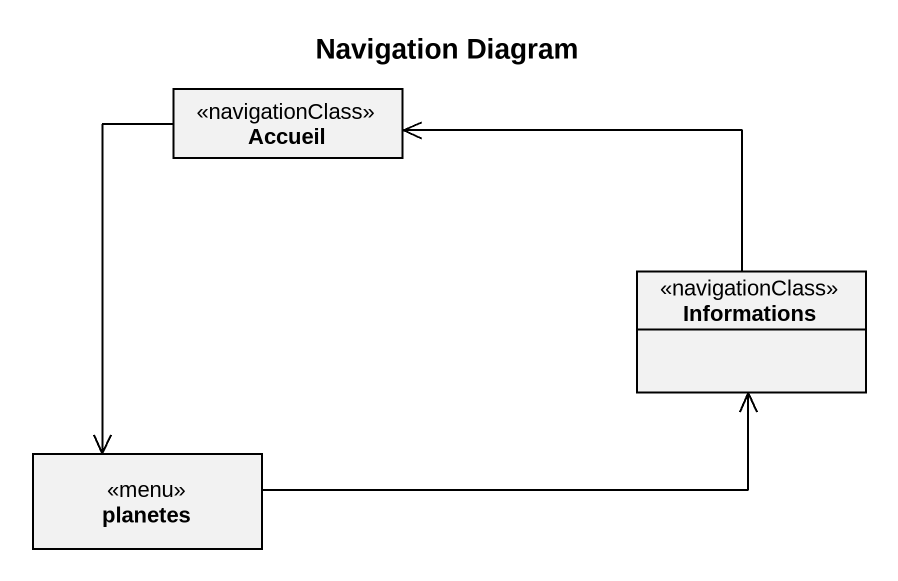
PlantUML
@startuml
title Navigation Diagram
hide circle
hide empty members
class Accueil <<navigationClass>>
class Informations <<navigationClass>>
class planetes <<menu>>
Accueil --> planetes
Informations -left-> Accueil
planetes -right-> Informations
@enduml
